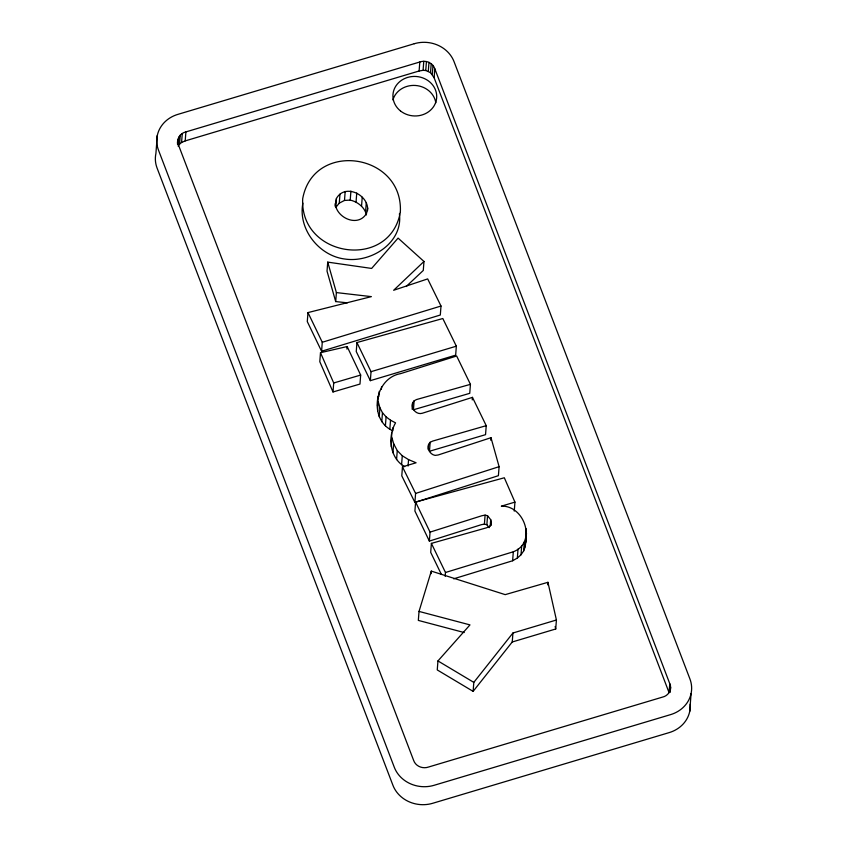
<?xml version="1.0" encoding="UTF-8"?>
<svg xmlns="http://www.w3.org/2000/svg" width="847" height="847" viewBox="0 0 847 847"><rect width="100%" height="100%" fill="white"/><g stroke="black" fill="none" stroke-linecap="round" stroke-linejoin="round"><path stroke-width="1.27" d="M177.955 139.353L178.611 145.356L413.569 760.235C415.581 766.355 422.706 769.129 428.582 767.022L662.492 697.113C668.431 695.863 672.465 689.384 669.765 683.656L434.818 68.787C432.796 62.657 425.681 59.893 419.805 62L185.895 131.91C180.146 133.18 176.79 138.781 177.563 144.488M157.288 135.478L155.912 153.455A31.307 28.237 4.4 0 0 157.076 168.055L392.923 785.275A31.307 28.237 4.4 0 0 432.743 803.274L669.236 732.591A31.307 28.237 4.4 0 0 690.189 704.175M178.209 144.773L178.802 137.066M178.103 146.065L179.575 144.064L180.273 135.075M179.575 144.064L181.576 142.487L182.274 133.498M181.576 142.487L185.207 140.898L185.895 131.91M327.725 262.125L336.397 292.586L371.378 296.63L307.98 312.585L307.281 321.585L321.585 351.251L440.313 315.02L441.001 306.032L427.671 278.907L393.643 290.277L423.976 261.469L398.079 238.102L371.632 268.435L327.725 262.125L327.027 271.114L335.698 301.574L347.323 302.834M320.494 352.712L319.795 361.701L333.009 391.97L359.975 384.062L360.663 375.062L347.132 346.539L320.494 352.712L333.707 382.971L333.009 391.97M321.585 351.251L322.273 342.262L307.98 312.585M335.073 206.192L336.428 198.494C344.951 182.941 369.44 195.106 367.524 210.702M335.836 206.202L336.428 198.494M335.73 207.483L339.276 203.132L339.975 194.143M335.698 301.574L336.397 292.586M339.276 203.132L344.485 200.443L345.184 191.443M366.455 214.926C364.792 207.335 357.593 201.745 350.224 200.093L350.912 191.094M356.047 202.031L356.746 193.042M346.931 349.112L347.132 346.539M361.542 206.202L362.23 197.213M365.597 211.644L366.285 202.655M356.936 342.548L356.248 351.537L370.34 380.663L455.654 355.168L456.342 346.179L442.812 318.525L356.936 342.548L371.039 371.674L370.34 380.663M392.839 430.795C368.191 419.921 374.078 378.26 400.62 373.633L456.649 355.994L470.434 384.337L469.746 393.326L413.431 409.779L414.13 400.79L416.491 399.562L470.434 384.337M377.614 410.922L378.122 396.438M378.853 396.491L379.244 391.356M379.212 416.788L379.911 407.788L378.302 401.933M381.383 389.302L381.574 386.73M381.785 421.732L382.473 412.743L379.911 407.788M385.396 425.85L386.094 416.862L382.473 412.743M389.832 429.207L390.52 420.207L386.094 416.862M185.207 140.898L419.117 70.989L419.805 62M404.728 466.686C389.779 458.269 387.428 436.798 395.549 422.854L390.52 420.207M391.282 446.803L391.769 432.584M392.775 430.287L392.976 427.724M392.955 452.753L393.654 443.764L391.97 437.814M419.117 70.989L423.087 70.312L423.775 61.323M669.765 683.656L669.077 692.655L434.13 77.776L430.53 72.651L425.755 70.492L426.443 61.503M396.576 459.582L397.275 450.593L393.654 443.764M428.296 71.286L428.984 62.297M430.53 72.651L431.218 63.652M401.584 464.759L402.283 455.771L397.275 450.593M432.309 74.483L432.997 65.484M402.283 455.771L408.561 459.625L416.089 462.78L402.473 466.845L401.785 475.845L414.903 502.419L498.407 475.675L499.105 466.676L490.995 437.698L438.164 454.987L435.114 455.39C430.234 454.543 426.952 449.069 428.603 444.389L430.16 442.272L432.69 441.075L486.231 425.67L472.457 397.359L422.23 413.272C415.443 415.348 408.836 405.999 414.13 400.79M434.13 77.776L434.818 68.787M412.14 409.228L412.637 402.812M408.063 466.051L408.561 459.625M423.976 261.469L423.278 270.458L406.168 286.508M414.903 502.419L415.591 493.43L402.473 466.845M514.256 511.101L514.944 502.112L504.325 477.772L415.602 502.049L414.903 511.037L429.365 541.106L481.255 524.706L484.399 524.113L486.866 524.748L489.227 527.681M428.211 449.524L428.603 444.389M430.16 442.272L429.471 451.26L485.543 434.659L486.231 425.67M419.021 611.418L469.979 624.895L437.952 660.935L437.253 669.935L473.124 691.364L512.244 641.984L555.717 628.993L556.415 620.004L547.935 582.312L505.204 594.636L431.303 571.111L419.021 611.418L418.333 620.406L464.188 632.54M429.365 541.106L430.054 532.117L415.602 502.049M430.054 532.117L481.943 515.717L485.098 515.124L487.554 515.749L490.709 519.677L491.387 522.588L490.974 524.907L489.354 526.643L486.411 527.84L431.398 543.382L430.7 552.371L441.414 574.499M431.102 573.684L431.303 571.111M445.183 576.341L445.48 572.487L431.398 543.382M472.255 399.932L472.457 397.359M484.399 524.113L485.098 515.124M490.794 440.271L490.995 437.698M473.124 691.364L473.812 682.375L512.943 632.995L556.415 620.004M486.866 524.748L487.554 515.749M490.212 526.093L490.709 519.677M491.186 525.161L491.387 522.588M453.653 578.829L512.626 560.767L513.314 551.778C537.252 542.662 524.399 505.151 501.339 506.178L514.944 502.112M512.626 560.767L517.337 558.057L518.025 549.068M512.244 641.984L512.943 632.995M517.337 558.057L521 554.796L521.699 545.807M521 554.796L523.626 550.974L524.314 541.985M525.595 535.06L526.082 528.634M523.626 550.974L525.214 546.76L525.913 537.76M525.214 546.76L526.495 533.314M547.744 584.875L547.935 582.312M670.189 692.391L670.591 687.256M689.712 711.522L691.088 693.545M302.908 203.079C297.752 228.997 319.001 255.879 344.888 259.034C371.145 263.025 403.204 242.814 399.413 213.762M367.725 208.129L366.592 213.253C358.461 227.811 336.365 218.113 335.274 203.619M377.423 405.427L378.27 401.616M391.081 441.583L391.685 439.148M513.314 551.778L445.48 572.487M415.591 493.43L499.105 466.676M322.273 342.262L441.001 306.032M371.039 371.674L456.342 346.179M333.707 382.971L360.663 375.062M344.485 200.443L350.224 200.093M423.087 70.312L425.755 70.492M437.952 660.935L473.812 682.375M555.156 626.484L555.717 628.993M525.606 539.963L525.807 542.302M392.923 99.904A21.916 19.767 4.4 0 1 415.411 85.462A21.916 19.767 4.4 0 1 435.813 102.794M400.345 212.099C389.927 270.722 299.563 257.594 302.697 198.717C313.379 139.914 403.341 153.032 400.345 212.099M414.257 43.726L177.764 114.409A31.307 28.237 4.4 0 0 158.463 150.078L394.31 767.297A31.307 28.237 4.4 0 0 434.119 785.296L670.612 714.614A31.307 28.237 4.4 0 0 689.924 678.945L454.077 61.725A31.307 28.237 4.4 0 0 414.257 43.726M400.483 110.946A21.916 19.767 4.4 0 0 436.321 100.232A21.916 19.767 4.4 0 0 407.629 77.416A21.916 19.767 4.4 0 0 400.483 110.946"/></g></svg>
